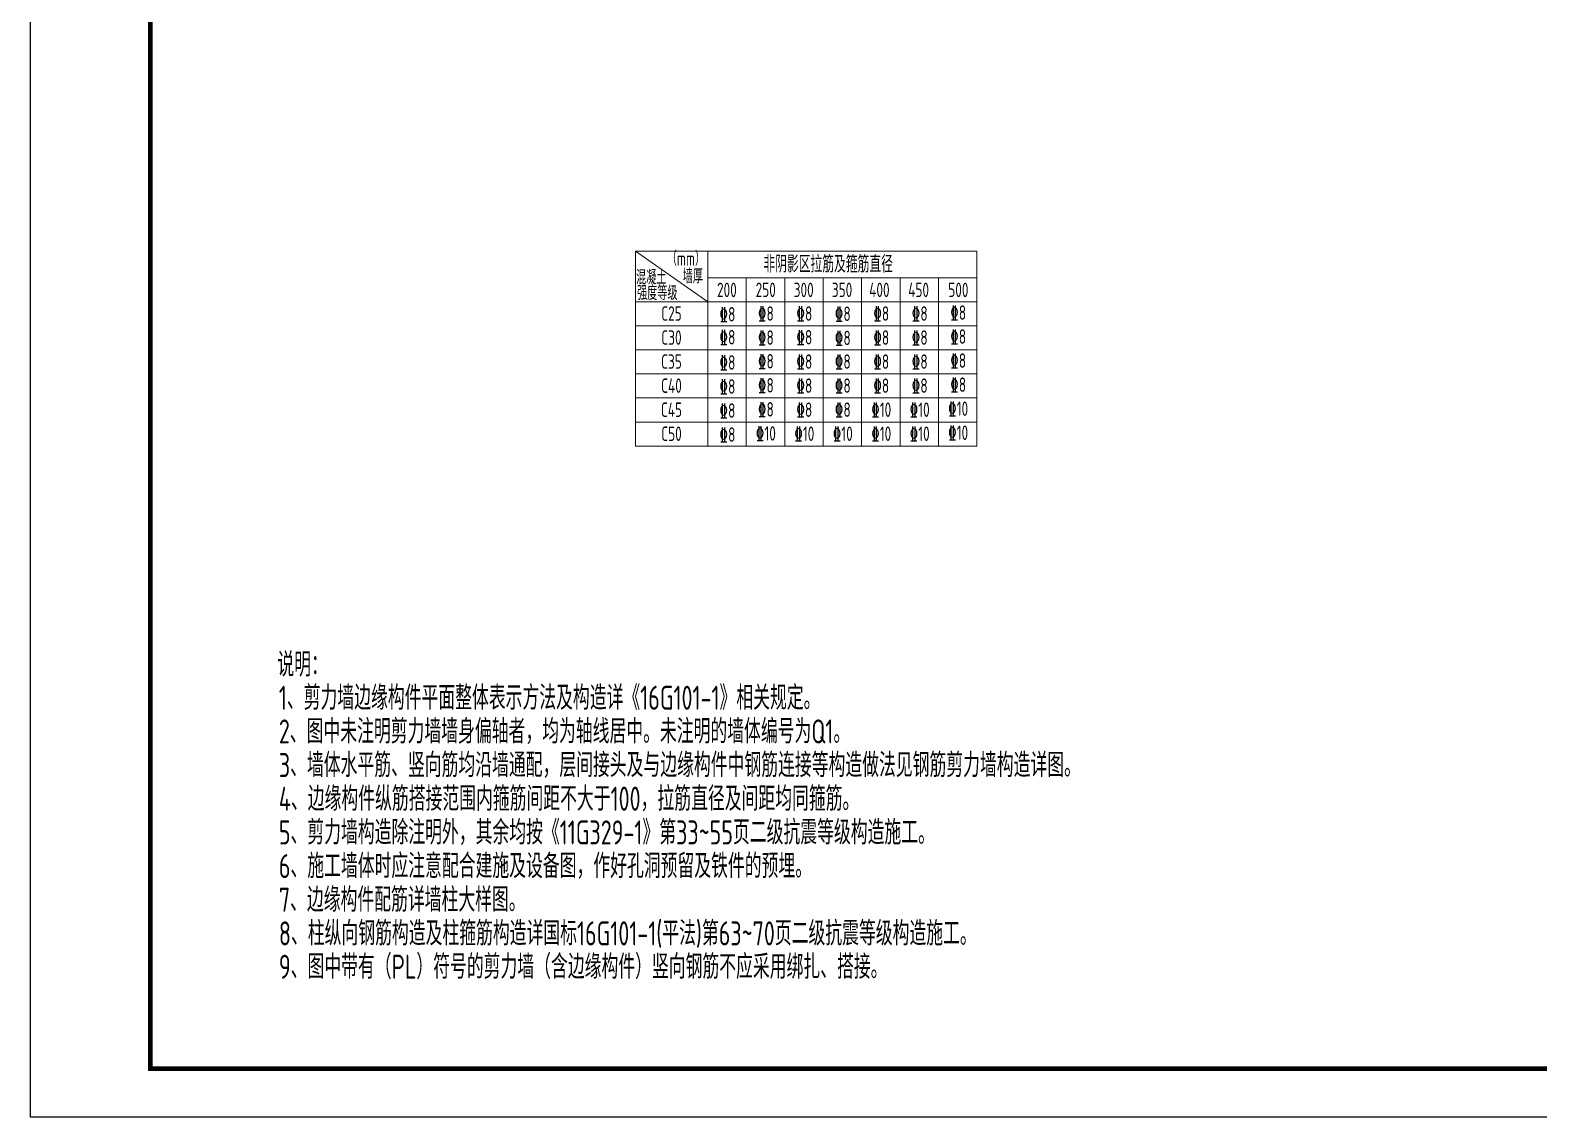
# Model space of a CAD drawing. Extents: x -129922 to 1190196, y -520662 to 139923.
# Drawn here: x 273013 to 304398, y -89697 to -67100 of the extents above; entities that cross this region are included whole.
import ezdxf
from ezdxf.enums import TextEntityAlignment as Align

# ---------------------------------------------------------------- set-up
doc = ezdxf.new("R2010")
doc.units = 0
doc.header["$LTSCALE"] = 1000
doc.header["$MEASUREMENT"] = 0
doc.layers.add('S-通用-TAB', color=7, linetype='Continuous', lineweight=20)
doc.layers.add('S-通用-TEXT', color=7, linetype='Continuous', lineweight=20)
doc.layers.add('Y-云图图框', color=7, linetype='Continuous')
doc.styles.add('_YT_Name', font='', dxfattribs={"width": 0.8})
doc.styles.add('_YT_Sign_Text', font='ros.shx', dxfattribs={"width": 0.8, "bigfont": 'hztxt.shx'})
doc.styles.get("Standard").update_dxf_attribs({"font": 'gbenor.shx', "bigfont": 'gbcbig.shx'})
doc.styles.add('TSSD', font='Tssdeng.shx', dxfattribs={"width": 0.7, "bigfont": 'hztxt.shx'})
doc.styles.add('TSSD_Rein', font='tssdeng.shx', dxfattribs={"width": 0.7, "bigfont": 'hztxt.shx'})
doc.styles.get('_YT_Name').set_extended_font_data('SimHei')

# ---------------------------------------------------------------- blocks, each defined once
blk = doc.blocks.new('ECMCTK_A1_横_单行图名--0')
at = {"color": 4}
blk.add_lwpolyline([(0, 0), (841, 0), (841, 594), (0, 594)], close=True, dxfattribs=at)
at = {"const_width": 1}
blk.add_lwpolyline([(25, 10), (831, 10), (831, 584), (25, 584)], close=True, dxfattribs=at)
at = {"color": 80, "flags": 3}
for tag, height, p in [('YTHQINS', 3, (34.31, 585.5)), ('ECMCKEY', 3, (292.07, 288.23)), ('YTTQINS', 5.62, (848.03, 12.81)), ('YTFRAME', 3, (652.76, 5.84)), ('YTBARCODE_T1', 3, (749.78, 5.95))]:
    blk.add_attdef(tag, text='', height=height, dxfattribs=at).set_placement(p, align=Align.MIDDLE_CENTER)
for tag, height, style, width, p in [('证书编号', 4, '_YT_Sign_Text', 0.8, (708.87, 43.81)), ('审查批准号', 4, '_YT_Sign_Text', 0.8, (761.06, 43.81)), ('工程号', 4, '_YT_Sign_Text', 0.5, (804.08, 44.12)), ('设计单位', 6, '_YT_Name', 0.8, (623.75, 38.6)), ('建设单位', 4, '_YT_Sign_Text', 0.8, (734.96, 36.11)), ('阶段', 4, '_YT_Sign_Text', 0.8, (804.08, 35.81)), ('项目号', 4, '_YT_Sign_Text', 0.5, (822.08, 33.72)), ('项目名称', 4, '_YT_Sign_Text', 0.8, (734.96, 28.11)), ('专业', 4, '_YT_Sign_Text', 0.8, (804.08, 27.31)), ('图纸编号', 4, '_YT_Sign_Text', 0.5, (803.93, 19.36)), ('图纸名称', 4.5, '_YT_Name', 0.8, (735.39, 15.06)), ('出图比例', 4.2, '_YT_Sign_Text', 0.8, (681.82, 11.78)), ('日期', 4, '_YT_Sign_Text', 0.5, (803.88, 12.13)), ('版本号', 4, '_YT_Sign_Text', 0.8, (822.08, 13))]:
    blk.add_attdef(tag, text='', height=height, dxfattribs=dict(style=style, width=width)).set_placement(p, align=Align.CENTER)
at = {"style": '_YT_Sign_Text', "width": 0.8, "flags": 3}
for tag, p, height in [('[审定人]', (590.95, 27.81), 4.1), ('{审定人}', (605.87, 26.45), 6.24), ('[校对人]', (642.23, 27.82), 4.1), ('{校对人}', (658.35, 26.53), 6.24), ('{审核人}', (606.98, 18.44), 6.24), ('{设计人}', (658.48, 18.54), 6.24), ('[审核人]', (591.01, 19.76), 4.1), ('[设计人]', (642.47, 20.21), 4.1), ('[项目负责人]', (590.78, 12.01), 4.1), ('{项目负责人}', (608.28, 10.72), 6.24), ('[专业负责人]', (642.74, 11.77), 4.1), ('{专业负责人}', (658.58, 10.36), 6.24)]:
    blk.add_attdef(tag, p, '', height=height, dxfattribs=at)
at = {"color": 80, "flags": 3}
for tag, p in [('YTBZSIT', (25, 10)), ('EXT_TK_LEFT', (25, 10)), ('YTQRCODE', (551.04, 11.91))]:
    blk.add_attdef(tag, p, '', height=3, dxfattribs=at)
blk = doc.blocks.new('20191001.15335746')
at = {"layer": 'S-通用-TAB'}
for p, q in [((0, 4050), (1500, 3000)), ((0, 4050), (7100, 4050)), ((0, 0), (0, 4050)), ((1500, 0), (1500, 4050)), ((7100, 0), (7100, 4050)), ((1500, 3500), (7100, 3500)), ((2300, 0), (2300, 3500)), ((3100, 0), (3100, 3500)), ((3900, 0), (3900, 3500)), ((4700, 0), (4700, 3500)), ((5500, 0), (5500, 3500)), ((6300, 0), (6300, 3500)), ((0, 3000), (7100, 3000)), ((0, 3000), (7100, 3000)), ((0, 2500), (7100, 2500)), ((0, 2000), (7100, 2000)), ((0, 1500), (7100, 1500)), ((0, 1000), (7100, 1000)), ((0, 500), (7100, 500)), ((0, 0), (7100, 0))]:
    blk.add_line(p, q, dxfattribs=at)
at = {"layer": 'S-通用-TEXT', "style": 'TSSD', "width": 0.7}
for s, height, p in [('（mm）', 300, (1046, 3751)), ('非阴影区拉筋及箍筋直径', 350, (4005, 3609)), ('混凝土', 300, (323, 3360)), ('墙厚', 300, (1191, 3384)), ('强度等级', 300, (450, 3035)), ('200', 300, (1898, 3098)), ('250', 300, (2706, 3098)), ('300', 300, (3496, 3098)), ('350', 300, (4294, 3098)), ('400', 300, (5070, 3098)), ('450', 300, (5886, 3098)), ('500', 300, (6713, 3098)), ('C25', 300, (745, 2606)), ('\x848', 300, (1908, 2591)), ('\x848', 300, (2708, 2606)), ('\x848', 300, (3508, 2606)), ('\x848', 300, (4308, 2600)), ('\x848', 300, (5108, 2606)), ('\x848', 300, (5908, 2606)), ('\x848', 300, (6708, 2626)), ('C30', 300, (745, 2106)), ('\x848', 300, (1908, 2114)), ('\x848', 300, (2708, 2106)), ('\x848', 300, (3508, 2113)), ('\x848', 300, (4308, 2098)), ('\x848', 300, (5108, 2106)), ('\x848', 300, (5908, 2106)), ('\x848', 300, (6708, 2127)), ('C35', 300, (745, 1606)), ('\x848', 300, (1908, 1588)), ('\x848', 300, (2708, 1613)), ('\x848', 300, (3508, 1606)), ('\x848', 300, (4308, 1606)), ('\x848', 300, (5108, 1606)), ('\x848', 300, (5908, 1606)), ('\x848', 300, (6708, 1627)), ('C40', 300, (745, 1106)), ('\x848', 300, (1908, 1088)), ('\x848', 300, (2708, 1113)), ('\x848', 300, (3508, 1106)), ('\x848', 300, (4308, 1106)), ('\x848', 300, (5108, 1106)), ('\x848', 300, (5908, 1106)), ('\x848', 300, (6708, 1127)), ('C45', 300, (745, 606)), ('\x848', 300, (1908, 588)), ('\x848', 300, (2708, 613)), ('\x848', 300, (3508, 606)), ('\x848', 300, (4308, 606)), ('\x8410', 300, (5108, 606)), ('\x8410', 300, (5908, 606)), ('\x8410', 300, (6708, 627)), ('C50', 300, (745, 106)), ('\x848', 300, (1908, 88)), ('\x8410', 300, (2708, 113)), ('\x8410', 300, (3508, 106)), ('\x8410', 300, (4308, 106)), ('\x8410', 300, (5108, 106)), ('\x8410', 300, (5908, 106)), ('\x8410', 300, (6708, 127))]:
    blk.add_text(s, height=height, dxfattribs=at).set_placement(p, align=Align.CENTER)

msp = doc.modelspace()

# ---------------------------------------------------------------- block references
at = {"layer": 'S-通用-TAB'}
msp.add_blockref('20191001.15335746', (285609.4, -75748.3), dxfattribs=at)
at = {"layer": 'Y-云图图框', "xscale": 100, "yscale": 100, "zscale": 100}
msp.add_blockref('ECMCTK_A1_横_单行图名--0', (273013.3, -89696.9), dxfattribs=at)

# ---------------------------------------------------------------- texts
at = {"layer": 'S-通用-TEXT', "style": 'TSSD_Rein', "width": 0.7}
for s, p in [('说明：', (278156.2, -80541.8)), ('1、剪力墙边缘构件平面整体表示方法及构造详《16G101-1》相关规定。', (278186.8, -81232.8)), ('2、图中未注明剪力墙墙身偏轴者，均为轴线居中。未注明的墙体编号为Q1。', (278186.8, -81932.8)), ('3、墙体水平筋、竖向筋均沿墙通配，层间接头及与边缘构件中钢筋连接等构造做法见钢筋剪力墙构造详图。', (278186.8, -82632.8)), ('4、边缘构件纵筋搭接范围内箍筋间距不大于100，拉筋直径及间距均同箍筋。', (278186.8, -83332.8)), ('5、剪力墙构造除注明外，其余均按《11G329-1》第33~55页二级抗震等级构造施工。', (278186.8, -84032.8)), ('6、施工墙体时应注意配合建施及设备图，作好孔洞预留及铁件的预埋。', (278186.8, -84732.8)), ('7、边缘构件配筋详墙柱大样图。', (278186.8, -85432.8)), ('8、柱纵向钢筋构造及柱箍筋构造详国标16G101-1(平法)第63~70页二级抗震等级构造施工。', (278186.8, -86132.8)), ('9、图中带有（PL）符号的剪力墙（含边缘构件）竖向钢筋不应采用绑扎、搭接。', (278186.8, -86825.9))]:
    msp.add_text(s, height=500, dxfattribs=at).set_placement(p)

doc.saveas('drawing.dxf')
